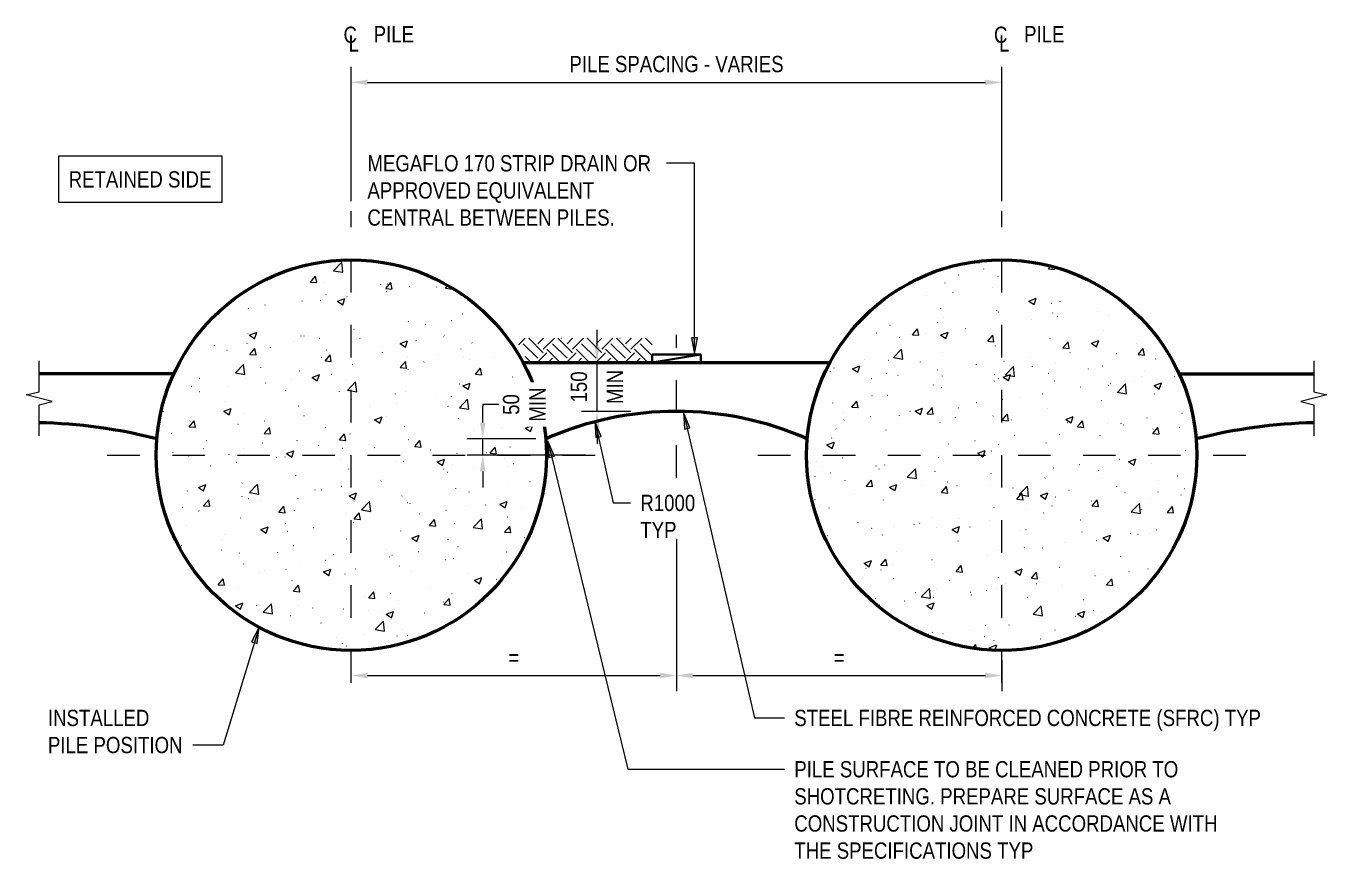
# Model space of a CAD drawing. Header units: metres. Extents: x 0.4 to 22.7, y 0.3 to 4.2.
# Drawn here: x 7.114 to 11.114, y 1.038 to 3.597 of the extents above; entities that cross this region are included whole.
import ezdxf

# ---------------------------------------------------------------- set-up
doc = ezdxf.new("R2010")
doc.units = ezdxf.units.M
doc.linetypes.add('JacobsCenter', pattern=[0.015, 0.009, -0.0015, 0.003, -0.0015])
doc.layers.get('Defpoints').update_dxf_attribs({"color": 41})
for name, color, linetype, lineweight in [('A-ANNO-DIMS', 7, 'Continuous', 9), ('A-ANNO-NOTE', 7, 'Continuous', 9), ('A-DETL', 7, 'Continuous', 13), ('A-DETL-GENF', 7, 'Continuous', 9), ('G-ANNO-TEXT', 7, 'Continuous', 9)]:
    doc.layers.add(name, color=color, linetype=linetype, lineweight=lineweight)
doc.styles.add('Arial Narrow_1', font='ARIALN.TTF', dxfattribs={"height": 0.05})
doc.styles.add('Arial Narrow_2', font='ARIALN.TTF', dxfattribs={"height": 0.0025})
doc.dimstyles.new('Dimension_Standard_O__mm_', dxfattribs={"dimscale": 0.3048, "dimtxt": 0.051172, "dimasz": 0.164042, "dimexe": 0.15748, "dimexo": 0.098425, "dimgap": 0.098425, "dimtad": 1, "dimdec": 0, "dimlfac": 1000, "dimzin": 0, "dimdsep": 46, "dimtxsty": 'Arial Narrow_1', "dimsah": 1, "dimcen": 0.09, "dimaunit": 1, "dimadec": 4, "dimazin": 0, "dimtfac": 1, "dimtdec": 4, "dimtix": 1, "dimtmove": 0, "dimatfit": 3, "dimfxl": 1, "dimtvp": 1, "dimtfill": 1, "dimtolj": 1, "dimtzin": 0, "dimlwd": 18, "dimlwe": 18, "dimarcsym": 2})
doc.dimstyles.new('Dimension_Standard_O__mm__1', dxfattribs={"dimscale": 0.3048, "dimtxt": 0.051172, "dimasz": 0.164042, "dimexe": 0.15748, "dimexo": 0.098425, "dimgap": 0.098425, "dimtad": 1, "dimdec": 0, "dimlfac": 1000, "dimzin": 0, "dimdsep": 46, "dimtxsty": 'Arial Narrow_1', "dimsah": 1, "dimcen": 0.09, "dimaunit": 1, "dimadec": 4, "dimazin": 0, "dimtfac": 1, "dimtdec": 4, "dimtix": 1, "dimtmove": 1, "dimatfit": 3, "dimfxl": 1, "dimtvp": 1, "dimtfill": 1, "dimtolj": 1, "dimtzin": 0, "dimlwd": 18, "dimlwe": 18, "dimarcsym": 2})
pattern_1 = [(50, (7.36825, 0), (0.231372, -0.020238), [0.02419, -0.26613]), (355, (7.36825, 0), (-0.044762, 0.242645), [0.01935, -0.2129]), (100.451, (7.38753, -0.0017), (0.186614, 0.2224), [0.02056, -0.22617]), (46.184, (7.36825, 0.06452), (0.344272, -0.05339), [0.03629, -0.39919]), (96.636, (7.39694, 0.06007), (0.301496, 0.314237), [0.03084, -0.33926]), (351.184, (7.36825, 0.06452), (0.301502, 0.314234), [0.02903, -0.31935]), (21, (7.4005, 0.04839), (0.192551, -0.129872), [0.02419, -0.26613]), (326, (7.4005, 0.0484), (0.078486, 0.233923), [0.01935, -0.2129]), (71.451, (7.41655, 0.03756), (0.271038, 0.104044), [0.02056, -0.22617]), (37.5, (7.36825, 0), (0.0039173, 0.1073856), [0.00067, -0.20965, 0.00067, -0.21546, -0.21371]), (37.5, (7.36825, 0), (0.0039173, 0.1073856), [-0.42645, 0.00067, -0.21304]), (7.5, (7.36825, 0), (0.0848598, 0.127225), [0.00067, -0.12255, 0.00067, -0.20481, -0.08145]), (7.5, (7.36825, 0), (0.0848598, 0.127225), [-0.32871, 0.00067, -0.08078]), (327.5, (7.29631, 0), (0.1722007, -0.0072723), [0.00067, -0.07997, 0.00067, -0.25094, -0.33387]), (327.5, (7.29631, 0), (0.1722007, -0.0072723), [-0.33226, 0.00067, -0.3332]), (317.5, (7.26406, 0), (0.1881195, 0.032292), [0.00067, -0.10417, 0.00067, -0.16643, -0.2371]), (317.5, (7.26406, 0), (0.1881195, 0.032292), [-0.27193, 0.00067, -0.23643])]

# ---------------------------------------------------------------- blocks, each defined once
blk = doc.blocks.new('CS_DET_BreakLine_ViewScale - Std Break-5425917-DRG-2873047 - SHOTCRETE ARCH DETAILS')
at = {"layer": 'A-DETL-GENF'}
for p, q in [((0.0552, 0), (-0.04, 0)), ((0.0652, 0.04), (0.0552, 0)), ((0.0852, -0.04), (0.0652, 0.04)), ((0.0952, 0), (0.0852, -0.04)), ((0.1905, 0), (0.0952, 0))]:
    blk.add_line(p, q, dxfattribs=at)
blk = doc.blocks.new('CS_DET_BreakLine_ViewScale - Std Break-5425918-DRG-2873047 - SHOTCRETE ARCH DETAILS')
at = {"layer": 'A-DETL-GENF'}
for p, q in [((-0.04, 0), (0.0552, 0)), ((0.0552, 0), (0.0652, -0.04)), ((0.0652, -0.04), (0.0852, 0.04)), ((0.0852, 0.04), (0.0952, 0)), ((0.0952, 0), (0.1905, 0))]:
    blk.add_line(p, q, dxfattribs=at)
blk = doc.blocks.new('CS_Annot_Centreline Symbol1 - CS_Annot_Centreline Symbol-5070896-DRG-2873047 - SHOTCRETE ARCH DETAILS')
at = {"layer": 'A-ANNO-NOTE', "char_height": 0.0025, "attachment_point": 1, "style": 'Arial Narrow_2'}
for s, insert, width in [('C  ', (-0.00119, 0.00463), 0.0044093), ('L', (-0.00041, 0.00329), 0.0019241)]:
    blk.add_mtext(s, dxfattribs=dict(at, insert=insert, width=width))
blk = doc.blocks.new('DIMBLOCK6-DRG-2873047 - SHOTCRETE ARCH DETAILS')
at = {"layer": 'A-ANNO-DIMS', "color": 0, "lineweight": 18, "transparency": 16777216}
for p, q in [((8.1136, 3.0589), (8.1136, 3.4722)), ((10.1136, 3.0589), (10.1136, 3.4722)), ((8.1636, 3.4242), (10.0636, 3.4242))]:
    blk.add_line(p, q, dxfattribs=at)
at = {"layer": 'A-ANNO-DIMS', "color": 0, "transparency": 16777216}
for points in [[(8.1636, 3.4325), (8.1636, 3.4159), (8.1136, 3.4242)], [(10.0636, 3.4325), (10.0636, 3.4159), (10.1136, 3.4242)]]:
    blk.add_solid(points, dxfattribs=at)
at = {"layer": 'Defpoints', "color": 0, "transparency": 16777216}
for p in [(10.1136, 3.4242), (8.1136, 3.0289), (10.1136, 3.0289)]:
    blk.add_point(p, dxfattribs=at)
at = {"layer": 'A-ANNO-DIMS', "color": 0, "lineweight": 18, "transparency": 16777216, "insert": (9.1136, 3.4801), "char_height": 0.05, "width": 0.792428, "attachment_point": 5, "style": 'Arial Narrow_1', "bg_fill": 3, "box_fill_scale": 1.1, "bg_fill_color": 256, "bg_fill_true_color": 13158600, "bg_fill_transparency": 0}
blk.add_mtext('\\A1;PILE SPACING - VARIES', dxfattribs=at)
blk = doc.blocks.new('DIMBLOCK7-DRG-2873047 - SHOTCRETE ARCH DETAILS')
at = {"layer": 'A-ANNO-DIMS', "color": 0, "lineweight": 18, "transparency": 16777216}
for p, q in [((9.1136, 2.0203), (9.1136, 1.5536)), ((8.1136, 1.6089), (8.1136, 1.6496)), ((8.1636, 1.6016), (9.0636, 1.6016))]:
    blk.add_line(p, q, dxfattribs=at)
at = {"layer": 'A-ANNO-DIMS', "color": 0, "transparency": 16777216}
for points in [[(8.1636, 1.61), (8.1636, 1.5933), (8.1136, 1.6016)], [(9.0636, 1.61), (9.0636, 1.5933), (9.1136, 1.6016)]]:
    blk.add_solid(points, dxfattribs=at)
at = {"layer": 'Defpoints', "color": 0, "transparency": 16777216}
for p in [(9.1136, 2.0503), (9.1136, 1.6016), (8.1136, 1.5789)]:
    blk.add_point(p, dxfattribs=at)
at = {"layer": 'A-ANNO-DIMS', "color": 0, "lineweight": 18, "transparency": 16777216, "insert": (8.6136, 1.6566), "char_height": 0.05, "width": 0.039963, "attachment_point": 5, "style": 'Arial Narrow_1', "bg_fill": 3, "box_fill_scale": 1.1, "bg_fill_color": 256, "bg_fill_true_color": 13158600, "bg_fill_transparency": 0}
blk.add_mtext('\\A1;=', dxfattribs=at)
blk = doc.blocks.new('DIMBLOCK8-DRG-2873047 - SHOTCRETE ARCH DETAILS')
at = {"layer": 'A-ANNO-DIMS', "color": 0, "lineweight": 18, "transparency": 16777216}
for p, q in [((9.1136, 2.0203), (9.1136, 1.5536)), ((10.1136, 1.6489), (10.1136, 1.5536)), ((9.1636, 1.6016), (10.0636, 1.6016))]:
    blk.add_line(p, q, dxfattribs=at)
at = {"layer": 'A-ANNO-DIMS', "color": 0, "transparency": 16777216}
for points in [[(9.1636, 1.61), (9.1636, 1.5933), (9.1136, 1.6016)], [(10.0636, 1.61), (10.0636, 1.5933), (10.1136, 1.6016)]]:
    blk.add_solid(points, dxfattribs=at)
at = {"layer": 'Defpoints', "color": 0, "transparency": 16777216}
for p in [(9.1136, 2.0503), (10.1136, 1.6789), (10.1136, 1.6016)]:
    blk.add_point(p, dxfattribs=at)
at = {"layer": 'A-ANNO-DIMS', "color": 0, "lineweight": 18, "transparency": 16777216, "insert": (9.6136, 1.6566), "char_height": 0.05, "width": 0.039963, "attachment_point": 5, "style": 'Arial Narrow_1', "bg_fill": 3, "box_fill_scale": 1.1, "bg_fill_color": 256, "bg_fill_true_color": 13158600, "bg_fill_transparency": 0}
blk.add_mtext('\\A1;=', dxfattribs=at)
blk = doc.blocks.new('DIMBLOCK9-DRG-2873047 - SHOTCRETE ARCH DETAILS')
at = {"layer": 'A-ANNO-DIMS', "color": 0, "lineweight": 18, "transparency": 16777216}
for p, q in [((8.5678, 2.4343), (8.5178, 2.4343)), ((8.5178, 2.4343), (8.5178, 2.4289)), ((8.5178, 2.3789), (8.5178, 2.4289)), ((8.6815, 2.3289), (8.4698, 2.3289)), ((8.5178, 2.2789), (8.5178, 2.3289)), ((8.8336, 2.2789), (8.4698, 2.2789)), ((8.5178, 2.2289), (8.5178, 2.1789))]:
    blk.add_line(p, q, dxfattribs=at)
at = {"layer": 'A-ANNO-DIMS', "color": 0, "transparency": 16777216}
for points in [[(8.5094, 2.3789), (8.5261, 2.3789), (8.5178, 2.3289)], [(8.5094, 2.2289), (8.5261, 2.2289), (8.5178, 2.2789)]]:
    blk.add_solid(points, dxfattribs=at)
at = {"layer": 'Defpoints', "color": 0, "transparency": 16777216}
for p in [(8.5178, 2.3289), (8.7115, 2.3289), (8.8636, 2.2789)]:
    blk.add_point(p, dxfattribs=at)
at = {"layer": 'A-ANNO-DIMS', "color": 0, "lineweight": 18, "transparency": 16777216, "insert": (8.6457, 2.4343), "char_height": 0.05, "width": 0.126711, "attachment_point": 5, "rotation": 90, "line_spacing_factor": 0.974696, "style": 'Arial Narrow_1', "bg_fill": 3, "box_fill_scale": 1.1, "bg_fill_color": 256, "bg_fill_true_color": 13158600, "bg_fill_transparency": 0}
blk.add_mtext('\\A1;50\\PMIN', dxfattribs=at)
blk = doc.blocks.new('DIMBLOCK10-DRG-2873047 - SHOTCRETE ARCH DETAILS')
at = {"layer": 'A-ANNO-DIMS', "color": 0, "lineweight": 18, "transparency": 16777216}
for p, q in [((8.8692, 2.6133), (8.8692, 2.6633)), ((9.0086, 2.5633), (8.8212, 2.5633)), ((8.8692, 2.4133), (8.8692, 2.5633)), ((8.973, 2.4133), (8.8212, 2.4133)), ((8.8692, 2.3633), (8.8692, 2.3133))]:
    blk.add_line(p, q, dxfattribs=at)
at = {"layer": 'A-ANNO-DIMS', "color": 0, "transparency": 16777216}
for points in [[(8.8609, 2.6133), (8.8776, 2.6133), (8.8692, 2.5633)], [(8.8609, 2.3633), (8.8776, 2.3633), (8.8692, 2.4133)]]:
    blk.add_solid(points, dxfattribs=at)
at = {"layer": 'Defpoints', "color": 0, "transparency": 16777216}
for p in [(8.8692, 2.5633), (9.0386, 2.5633), (9.003, 2.4133)]:
    blk.add_point(p, dxfattribs=at)
at = {"layer": 'A-ANNO-DIMS', "color": 0, "lineweight": 18, "transparency": 16777216, "char_height": 0.05, "width": 0.126711, "attachment_point": 5, "rotation": 90, "style": 'Arial Narrow_1', "bg_fill": 3, "box_fill_scale": 1.1, "bg_fill_color": 256, "bg_fill_true_color": 13158600, "bg_fill_transparency": 0}
for s, insert in [('\\A1;150', (8.8137, 2.4883)), ('\\A1;MIN', (8.9242, 2.4883))]:
    blk.add_mtext(s, dxfattribs=dict(at, insert=insert))

msp = doc.modelspace()

# ---------------------------------------------------------------- hatches: boundary and pattern name
at = {"layer": 'A-DETL-GENF'}
h = msp.add_hatch(dxfattribs=at)
h.set_pattern_fill('FP_2', color=256, style=0, pattern_type=2)
h.set_pattern_definition(pattern_1)
h.paths.add_polyline_path([(8.1135816, 1.6789048), (8.1563847, 1.6804393), (8.1989706, 1.6850119), (8.2411196, 1.6926224), (8.2826212, 1.703209), (8.3232581, 1.7167404), (8.3628307, 1.7331256), (8.4011282, 1.7523025), (8.4379661, 1.7741527), (8.4731448, 1.7985847), (8.5064981, 1.825455), (8.5378416, 1.8546449), (8.5670314, 1.8859884), (8.5939017, 1.9193417), (8.6183338, 1.9545203), (8.6401839, 1.9913582), (8.6593608, 2.0296558), (8.675746, 2.0692283), (8.6892774, 2.1098653), (8.6998641, 2.1513669), (8.7074745, 2.1935159), (8.7120393, 2.2359931), (8.7135816, 2.2789048), (8.7120393, 2.3218165), (8.7074745, 2.3642937), (8.6998641, 2.4064427), (8.6892774, 2.4479443), (8.675746, 2.4885813), (8.6593608, 2.5281538), (8.6401839, 2.5664514), (8.6183338, 2.6032893), (8.5939017, 2.6384679), (8.5670314, 2.6718212), (8.5378416, 2.7031647), (8.5064981, 2.7323545), (8.4731448, 2.7592249), (8.4379661, 2.7836569), (8.4011282, 2.8055071), (8.3628307, 2.824684), (8.3232581, 2.8410692), (8.2826212, 2.8546006), (8.2411196, 2.8651872), (8.1989706, 2.8727977), (8.1563847, 2.8773702), (8.1135816, 2.8789048), (8.0707786, 2.8773702), (8.0281927, 2.8727977), (7.9860437, 2.8651872), (7.9445421, 2.8546006), (7.9039052, 2.8410692), (7.8643326, 2.824684), (7.8260351, 2.8055071), (7.7891972, 2.7836569), (7.7540185, 2.7592249), (7.7206652, 2.7323545), (7.6893217, 2.7031647), (7.6601319, 2.6718212), (7.6332616, 2.6384679), (7.6088295, 2.6032893), (7.5869794, 2.5664514), (7.5678025, 2.5281538), (7.5514173, 2.4885813), (7.5378859, 2.4479443), (7.5272992, 2.4064427), (7.5196888, 2.3642937), (7.515124, 2.3218165), (7.5135816, 2.2789048), (7.515124, 2.2359931), (7.5196888, 2.1935159), (7.5272992, 2.1513669), (7.5378859, 2.1098653), (7.5514173, 2.0692283), (7.5678025, 2.0296558), (7.5869794, 1.9913582), (7.6088295, 1.9545203), (7.6332616, 1.9193417), (7.6601319, 1.8859884), (7.6893217, 1.8546449), (7.7206652, 1.825455), (7.7540185, 1.7985847), (7.7891972, 1.7741527), (7.8260351, 1.7523025), (7.8643326, 1.7331256), (7.9039052, 1.7167404), (7.9445421, 1.703209), (7.9860437, 1.6926224), (8.0281927, 1.6850119), (8.0707786, 1.6804393)])
h = msp.add_hatch(dxfattribs=at)
h.set_pattern_fill('FP_2', color=256, style=0, pattern_type=2)
h.set_pattern_definition(pattern_1)
h.paths.add_polyline_path([(10.1135816, 1.6789048), (10.1563847, 1.6804393), (10.1989706, 1.6850119), (10.2411196, 1.6926224), (10.2826212, 1.703209), (10.3232581, 1.7167404), (10.3628307, 1.7331256), (10.4011282, 1.7523025), (10.4379661, 1.7741527), (10.4731448, 1.7985847), (10.5064981, 1.825455), (10.5378416, 1.8546449), (10.5670314, 1.8859884), (10.5939017, 1.9193417), (10.6183338, 1.9545203), (10.6401839, 1.9913582), (10.6593608, 2.0296558), (10.675746, 2.0692283), (10.6892774, 2.1098653), (10.6998641, 2.1513669), (10.7074745, 2.1935159), (10.7120393, 2.2359931), (10.7135816, 2.2789048), (10.7120393, 2.3218165), (10.7074745, 2.3642937), (10.6998641, 2.4064427), (10.6892774, 2.4479443), (10.675746, 2.4885813), (10.6593608, 2.5281538), (10.6401839, 2.5664514), (10.6183338, 2.6032893), (10.5939017, 2.6384679), (10.5670314, 2.6718212), (10.5378416, 2.7031647), (10.5064981, 2.7323545), (10.4731448, 2.7592249), (10.4379661, 2.7836569), (10.4011282, 2.8055071), (10.3628307, 2.824684), (10.3232581, 2.8410692), (10.2826212, 2.8546006), (10.2411196, 2.8651872), (10.1989706, 2.8727977), (10.1563847, 2.8773702), (10.1135816, 2.8789048), (10.0707786, 2.8773702), (10.0281927, 2.8727977), (9.9860437, 2.8651872), (9.9445421, 2.8546006), (9.9039052, 2.8410692), (9.8643326, 2.824684), (9.8260351, 2.8055071), (9.7891972, 2.7836569), (9.7540185, 2.7592249), (9.7206652, 2.7323545), (9.6893217, 2.7031647), (9.6601319, 2.6718212), (9.6332616, 2.6384679), (9.6088295, 2.6032893), (9.5869794, 2.5664514), (9.5678025, 2.5281538), (9.5514173, 2.4885813), (9.5378859, 2.4479443), (9.5272992, 2.4064427), (9.5196888, 2.3642937), (9.515124, 2.3218165), (9.5135816, 2.2789048), (9.515124, 2.2359931), (9.5196888, 2.1935159), (9.5272992, 2.1513669), (9.5378859, 2.1098653), (9.5514173, 2.0692283), (9.5678025, 2.0296558), (9.5869794, 1.9913582), (9.6088295, 1.9545203), (9.6332616, 1.9193417), (9.6601319, 1.8859884), (9.6893217, 1.8546449), (9.7206652, 1.825455), (9.7540185, 1.7985847), (9.7891972, 1.7741527), (9.8260351, 1.7523025), (9.8643326, 1.7331256), (9.9039052, 1.7167404), (9.9445421, 1.703209), (9.9860437, 1.6926224), (10.0281927, 1.6850119), (10.0707786, 1.6804393)])
h = msp.add_hatch(dxfattribs=at)
h.set_pattern_fill('FP_3', color=256, style=0, pattern_type=2)
h.set_pattern_definition([(315, (7.368246, 0), (0.0898026, 0), [0.0635, -0.0635]), (315, (7.385086, 0.01684), (0.0898026, 0), [0.0635, -0.0635]), (315, (7.401926, 0.03368), (0.0898026, 0), [0.0635, -0.0635]), (45, (7.413156, 0.03368), (0, 0.0898026), [0.0635, -0.0635]), (45, (7.429996, 0.01684), (0, 0.0898026), [0.0635, -0.0635]), (45, (7.446836, 0), (0, 0.0898026), [0.0635, -0.0635])])
h.paths.add_polyline_path([(8.6998641, 2.5633033), (9.0385816, 2.5633033), (9.0385816, 2.6383033), (8.6154453, 2.6383033), (8.6590173, 2.5633033), (8.675746, 2.5633033)])
at = {"layer": 'G-ANNO-TEXT'}
for points in [[(9.1688375, 2.5891033), (9.1776538, 2.6391033), (9.1600211, 2.6391033)], [(9.1350949, 2.4097239), (9.1378555, 2.3590277), (9.1550281, 2.3630293)], [(8.8626899, 2.38317), (8.8650812, 2.332455), (8.8822825, 2.3363314)], [(8.7178091, 2.3216974), (8.7210999, 2.2710328), (8.7382298, 2.2752138)], [(7.8302184, 1.7499936), (7.8071618, 1.7047595), (7.8240232, 1.6996016)]]:
    msp.add_hatch(color=256, dxfattribs=at).paths.add_polyline_path(points)

# ---------------------------------------------------------------- linework, layer by layer
at = {"layer": 'A-DETL', "linetype": 'JacobsCenter', "lineweight": 18}
for p, q in [((8.1135816, 1.5789048), (8.1135816, 3.0289048)), ((10.1135816, 1.5789048), (10.1135816, 3.0289048)), ((9.1135816, 2.2089048), (9.1135816, 2.6489048)), ((7.3635816, 2.2789048), (8.8635816, 2.2789048)), ((9.3635816, 2.2789048), (10.8635816, 2.2789048))]:
    msp.add_line(p, q, dxfattribs=at)
at = {"layer": 'A-DETL', "lineweight": 50}
for p, q in [((8.6418974, 2.5633033), (9.5852659, 2.5633033)), ((7.568146, 2.5289048), (7.1535816, 2.5289048)), ((10.6590173, 2.5289048), (11.0735816, 2.5289048))]:
    msp.add_line(p, q, dxfattribs=at)
at = {"layer": 'A-DETL', "lineweight": 35}
for p, q in [((9.0385816, 2.5883033), (9.0385816, 2.5633033)), ((9.0385816, 2.5883033), (9.1885816, 2.5883033)), ((9.0385816, 2.5633033), (9.1885816, 2.5883033)), ((9.0385816, 2.5633033), (9.1885816, 2.5633033)), ((9.1885816, 2.5633033), (9.1885816, 2.5883033))]:
    msp.add_line(p, q, dxfattribs=at)
at = {"layer": 'A-DETL', "lineweight": 50}
for centre in [(8.1135816, 2.2789048), (10.1135816, 2.2789048)]:
    msp.add_circle(centre, 0.6, dxfattribs=at)
for centre, radius, start, end in [((9.1135816, 1.4133033), 1, 66.2912904, 113.7087096), ((7.1135816, 0.7371655), 1.6417393, 75.8231753, 88.6038843), ((11.1135816, 0.7371655), 1.6417393, 91.3961157, 104.1768247)]:
    msp.add_arc(centre, radius, start, end, dxfattribs=at)
at = {"layer": 'G-ANNO-TEXT'}
for p, q in [((9.1776538, 2.6391033), (9.1600211, 2.6391033)), ((9.1600211, 2.6391033), (9.1688375, 2.5891033)), ((9.1688375, 2.5891033), (9.1776538, 2.6391033)), ((9.1350949, 2.4097239), (9.1378555, 2.3590277)), ((9.1550281, 2.3630293), (9.1350949, 2.4097239)), ((9.1378555, 2.3590277), (9.1550281, 2.3630293)), ((8.7178091, 2.3216974), (8.7210999, 2.2710328)), ((8.7382298, 2.2752138), (8.7178091, 2.3216974)), ((8.7210999, 2.2710328), (8.7382298, 2.2752138)), ((8.919292, 2.1319983), (8.9723564, 2.1319983)), ((7.8302184, 1.7499936), (7.7194752, 1.3879654)), ((7.8302184, 1.7499936), (7.8071618, 1.7047595)), ((7.8240232, 1.6996016), (7.8302184, 1.7499936)), ((7.8071618, 1.7047595), (7.8240232, 1.6996016)), ((9.3537631, 1.4713091), (9.4457415, 1.4713091)), ((7.6296853, 1.3879654), (7.6263584, 1.3879654)), ((7.7194752, 1.3879654), (7.6296853, 1.3879654)), ((8.9638544, 1.3136282), (9.4457415, 1.3136282))]:
    msp.add_line(p, q, dxfattribs=at)
at = {"layer": 'G-ANNO-TEXT', "lineweight": 18, "flags": 128}
msp.add_lwpolyline([(7.2146157, 3.1985698), (7.7152157, 3.1985698), (7.7152157, 3.0551698), (7.2146157, 3.0551698)], close=True, dxfattribs=at)

# ---------------------------------------------------------------- block references
at = {"layer": 'A-ANNO-NOTE', "xscale": 20, "yscale": 20, "zscale": 20}
for p in [(8.1135816, 3.5028774), (10.1135816, 3.5028774)]:
    msp.add_blockref('CS_Annot_Centreline Symbol1 - CS_Annot_Centreline Symbol-5070896-DRG-2873047 - SHOTCRETE ARCH DETAILS', p, dxfattribs=at)
at = {"layer": 'A-DETL-GENF'}
for name, p, rotation in [('CS_DET_BreakLine_ViewScale - Std Break-5425918-DRG-2873047 - SHOTCRETE ARCH DETAILS', (7.1535816, 2.3784174), 90.00000000000001), ('CS_DET_BreakLine_ViewScale - Std Break-5425917-DRG-2873047 - SHOTCRETE ARCH DETAILS', (11.0735816, 2.3784174), 89.99999999999984)]:
    msp.add_blockref(name, p, dxfattribs=dict(at, rotation=rotation))

# ---------------------------------------------------------------- texts
at = {"layer": 'A-ANNO-NOTE', "char_height": 0.05, "attachment_point": 1, "style": 'Arial Narrow_1', "bg_fill": 3, "box_fill_scale": 1, "bg_fill_color": 256, "bg_fill_true_color": 13158600, "bg_fill_transparency": 0}
for insert in [(8.1824954, 3.5972519), (10.1824954, 3.5972519)]:
    msp.add_mtext('PILE', dxfattribs=dict(at, insert=insert))
at = {"layer": 'G-ANNO-TEXT', "char_height": 0.05, "attachment_point": 1, "style": 'Arial Narrow_1', "bg_fill": 3, "box_fill_scale": 1, "bg_fill_color": 256, "bg_fill_transparency": 0}
for s, insert in [('INSTALLED', (7.1809625, 1.4963091)), ('STEEL FIBRE REINFORCED CONCRETE (SFRC) TYP', (9.4757415, 1.4963091)), ('PILE POSITION', (7.1809625, 1.4129654)), ('PILE SURFACE TO BE CLEANED PRIOR TO ', (9.4757415, 1.3386282)), ('SHOTCRETING. PREPARE SURFACE AS A ', (9.4757415, 1.2552844)), ('CONSTRUCTION JOINT IN ACCORDANCE WITH ', (9.4757415, 1.1719407)), ('THE SPECIFICATIONS TYP', (9.4757415, 1.0885969))]:
    msp.add_mtext(s, dxfattribs=dict(at, insert=insert))

# ---------------------------------------------------------------- next in the draw order: texts
at = {"layer": 'G-ANNO-TEXT', "lineweight": 18, "insert": (7.2446157, 3.151101), "char_height": 0.05, "attachment_point": 1, "style": 'Arial Narrow_1', "bg_fill": 3, "box_fill_scale": 1, "bg_fill_color": 256, "bg_fill_transparency": 0}
msp.add_mtext('RETAINED SIDE', dxfattribs=at)

# ---------------------------------------------------------------- next in the draw order: dimensions: what is measured, and where the dimension line sits
at = {"layer": 'A-ANNO-DIMS', "lineweight": 18}
for base, p1, p2, text, override, picture, middle in [((10.1135816, 3.4241974), (8.1135816, 3.0289048), (10.1135816, 3.0289048), 'PILE SPACING - VARIES', {"dimpost": '<>', "dimfxl": 2}, 'DIMBLOCK6-DRG-2873047 - SHOTCRETE ARCH DETAILS', (9.1135816, 3.4800671)), ((9.1135816, 1.601624), (8.1135816, 1.5789048), (9.1135816, 2.0502636), '=', {"dimpost": '<>', "dimfxl": 1.105522}, 'DIMBLOCK7-DRG-2873047 - SHOTCRETE ARCH DETAILS', (8.6135816, 1.656624))]:
    dim = msp.add_linear_dim(base=base, p1=p1, p2=p2, text=text, dimstyle='Dimension_Standard_O__mm_', override=override, dxfattribs=at)
    dim.commit()
    dim.dimension.update_dxf_attribs({"geometry": picture, "text_midpoint": middle})

# ---------------------------------------------------------------- next in the draw order: linework, layer by layer
at = {"layer": 'G-ANNO-TEXT'}
for p, q in [((9.0869142, 3.1755097), (9.0823315, 3.1755097)), ((9.1688375, 3.1755097), (9.0869142, 3.1755097)), ((9.1688375, 2.5891033), (9.1688375, 3.1755097)), ((8.7178091, 2.3216974), (8.9638544, 1.3136282))]:
    msp.add_line(p, q, dxfattribs=at)

# ---------------------------------------------------------------- next in the draw order: texts
at = {"layer": 'G-ANNO-TEXT', "char_height": 0.05, "attachment_point": 1, "style": 'Arial Narrow_1', "bg_fill": 3, "box_fill_scale": 1, "bg_fill_color": 256, "bg_fill_transparency": 0}
for s, insert in [('MEGAFLO 170 STRIP DRAIN OR ', (8.1633315, 3.2005097)), ('APPROVED EQUIVALENT ', (8.1633315, 3.1171659))]:
    msp.add_mtext(s, dxfattribs=dict(at, insert=insert))

# ---------------------------------------------------------------- next in the draw order: dimensions: what is measured, and where the dimension line sits
at = {"layer": 'A-ANNO-DIMS', "lineweight": 18}
dim = msp.add_linear_dim(base=(10.1135816, 1.601624), p1=(9.1135816, 2.0502636), p2=(10.1135816, 1.6789048), text='=', dimstyle='Dimension_Standard_O__mm_', override={"dimpost": '<>', "dimfxl": 1.066727}, dxfattribs=at)
dim.commit()
dim.dimension.update_dxf_attribs({"geometry": 'DIMBLOCK8-DRG-2873047 - SHOTCRETE ARCH DETAILS', "text_midpoint": (9.6135816, 1.656624)})

# ---------------------------------------------------------------- next in the draw order: linework, layer by layer
at = {"layer": 'G-ANNO-TEXT'}
msp.add_line((9.1350949, 2.4097239), (9.3537631, 1.4713091), dxfattribs=at)

# ---------------------------------------------------------------- next in the draw order: texts
at = {"layer": 'G-ANNO-TEXT', "char_height": 0.05, "attachment_point": 1, "style": 'Arial Narrow_1', "bg_fill": 3, "box_fill_scale": 1, "bg_fill_color": 256, "bg_fill_transparency": 0}
for s, insert in [('CENTRAL BETWEEN PILES.', (8.1633315, 3.0338222)), ('TYP', (9.0023564, 2.0736546))]:
    msp.add_mtext(s, dxfattribs=dict(at, insert=insert))

# ---------------------------------------------------------------- next in the draw order: dimensions: what is measured, and where the dimension line sits
at = {"layer": 'A-ANNO-DIMS', "lineweight": 18}
dim = msp.add_linear_dim(base=(8.5177629, 2.3289048), p1=(8.8635816, 2.2789048), p2=(8.7114947, 2.3289048), angle=90, text='<>\\XMIN', dimstyle='Dimension_Standard_O__mm__1', override={"dimpost": '<>', "dimfxl": 0.160095}, dxfattribs=at)
dim.commit()
dim.dimension.update_dxf_attribs({"geometry": 'DIMBLOCK9-DRG-2873047 - SHOTCRETE ARCH DETAILS', "text_midpoint": (8.5188473, 2.4342829), "dimtype": 160, "text_rotation": 90})

# ---------------------------------------------------------------- next in the draw order: texts
at = {"layer": 'G-ANNO-TEXT', "insert": (9.0023564, 2.1569983), "char_height": 0.05, "attachment_point": 1, "style": 'Arial Narrow_1', "bg_fill": 3, "box_fill_scale": 1, "bg_fill_color": 256, "bg_fill_transparency": 0}
msp.add_mtext('R1000', dxfattribs=at)

# ---------------------------------------------------------------- next in the draw order: dimensions: what is measured, and where the dimension line sits
at = {"layer": 'A-ANNO-DIMS', "lineweight": 18}
dim = msp.add_linear_dim(base=(8.8692347, 2.5633033), p1=(9.0029689, 2.4133033), p2=(9.0385816, 2.5633033), angle=90, text='<>\\XMIN', dimstyle='Dimension_Standard_O__mm_', override={"dimpost": '<>', "dimfxl": 0.15417}, dxfattribs=at)
dim.commit()
dim.dimension.update_dxf_attribs({"geometry": 'DIMBLOCK10-DRG-2873047 - SHOTCRETE ARCH DETAILS', "text_midpoint": (8.8692347, 2.4883033)})

# ---------------------------------------------------------------- next in the draw order: linework, layer by layer
at = {"layer": 'G-ANNO-TEXT'}
for p, q in [((8.8626899, 2.38317), (8.8650812, 2.332455)), ((8.8822825, 2.3363314), (8.8626899, 2.38317)), ((8.8626899, 2.38317), (8.919292, 2.1319983)), ((8.8650812, 2.332455), (8.8822825, 2.3363314))]:
    msp.add_line(p, q, dxfattribs=at)

doc.saveas('drawing.dxf')
